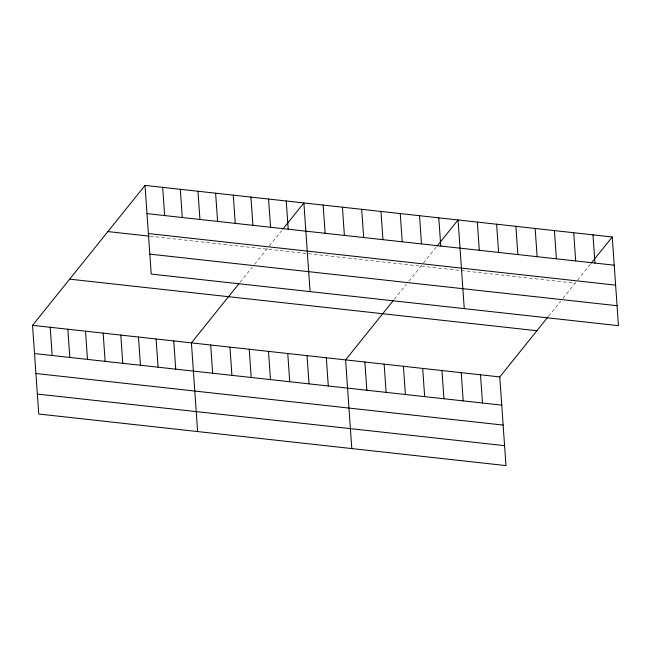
<?xml version="1.0" encoding="UTF-8"?>
<svg xmlns="http://www.w3.org/2000/svg" width="651" height="651" viewBox="0 0 651 651"><rect width="100%" height="100%" fill="white"/><g stroke="black" fill="none" stroke-linecap="round" stroke-linejoin="round"><path stroke-width="0.49" stroke-dasharray="3.25 2.44" d="M240.113 282.282L252.279 267.138M254.598 264.257L268.619 246.81M269.237 246.037L281.606 230.649M394.294 299.297L406.46 284.161M408.779 281.273L422.8 263.826M423.419 263.061L436.414 246.9M548.484 316.321L560.649 301.177M562.969 298.296L576.989 280.85M577.608 280.076L590.595 263.915M150.072 236.24L459.492 270.393M461.421 270.604L575.134 283.161"/><path stroke-width="0.98" d="M547.906 317.037L499.781 376.921L505.982 465.595L38.751 414.02L32.55 325.337L145.018 185.405L612.249 236.98L618.45 325.663L151.219 274.079L145.018 185.405M238.95 283.722L191.41 342.874L197.611 431.556M282.843 229.103L303.879 202.941L310.079 291.615M393.139 300.738L345.591 359.897L351.792 448.58M437.033 246.127L458.06 219.957L464.261 308.639M591.214 263.142L612.249 236.98M146.996 213.618L614.218 265.193M148.387 233.571L615.618 285.146M107.903 231.585L149.087 236.126M149.828 254.126L617.058 305.71M69.665 279.157L536.896 330.741M32.55 325.337L499.781 376.921M34.519 353.558L501.75 405.134M35.919 373.511L503.15 425.087M37.359 394.067L504.582 445.642M592.98 234.848L594.949 263.069M573.702 232.724L575.679 260.937M554.432 230.592L556.402 258.813M535.155 228.468L537.132 256.681M515.885 226.336L517.854 254.557M496.607 224.213L498.585 252.425M477.338 222.089L479.307 250.301M480.503 374.789L482.481 403.01M461.233 372.665L463.203 400.878M438.79 217.833L440.76 246.045M441.956 370.533L443.933 398.754M419.521 215.701L421.49 243.922M422.686 368.409L424.655 396.622M400.243 213.577L402.22 241.79M403.417 366.277L405.386 394.498M380.973 211.445L382.943 239.666M384.139 364.153L386.116 392.366M361.696 209.321L363.673 237.534M364.869 362.021L366.839 390.242M342.426 207.189L344.395 235.41M323.148 205.065L325.126 233.278M326.322 357.773L328.291 385.986M307.044 355.641L309.022 383.862M286.228 200.988L288.198 229.209M287.775 353.517L289.744 381.73M268.578 199.043L270.547 227.256M268.497 351.385L270.474 379.606M250.928 197.09L252.897 225.311M249.227 349.261L251.205 377.474M233.278 195.145L235.247 223.358M229.958 347.129L231.927 375.35M215.619 193.192L217.597 221.413M210.68 345.006L212.657 373.218M197.969 191.248L199.947 219.46M180.319 189.295L182.296 217.515M173.76 340.929L175.729 369.141M162.669 187.35L164.646 215.571M156.11 338.984L158.079 367.197M138.451 337.031L140.429 365.252M120.801 335.086L122.779 363.299M103.151 333.133L105.128 361.354M85.501 331.188L87.478 359.401M67.85 329.235L69.828 357.456M50.2 327.29L52.178 355.503"/></g></svg>
